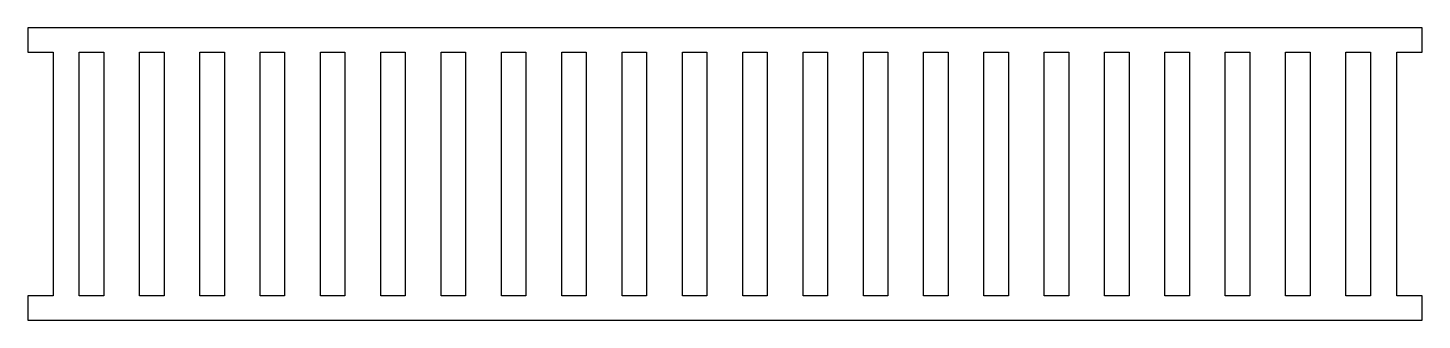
# Model space of a CAD drawing. Header units: millimetres. Extents: x -166 to 166, y -35 to 35.
import ezdxf

# ---------------------------------------------------------------- set-up
doc = ezdxf.new("R2010")
doc.units = ezdxf.units.MM
doc.layers.add('CUTOUTS', color=1, linetype='CONTINUOUS')
doc.layers.add('PERIMETER', color=5, linetype='CONTINUOUS')

msp = doc.modelspace()

# ---------------------------------------------------------------- linework, layer by layer
at = {"layer": 'CUTOUTS'}
for p, q in [((-154.175, 29.025), (-148.325, 29.025)), ((-154.175, -29.025), (-154.175, 29.025)), ((-148.325, 29.025), (-148.325, -29.025)), ((-139.775, -29.025), (-139.775, 29.025)), ((-139.775, 29.025), (-133.925, 29.025)), ((-133.925, 29.025), (-133.925, -29.025)), ((-125.375, -29.025), (-125.375, 29.025)), ((-125.375, 29.025), (-119.525, 29.025)), ((-119.525, 29.025), (-119.525, -29.025)), ((-110.975, -29.025), (-110.975, 29.025)), ((-110.975, 29.025), (-105.125, 29.025)), ((-105.125, 29.025), (-105.125, -29.025)), ((-96.575, -29.025), (-96.575, 29.025)), ((-96.575, 29.025), (-90.725, 29.025)), ((-90.725, 29.025), (-90.725, -29.025)), ((-82.175, -29.025), (-82.175, 29.025)), ((-82.175, 29.025), (-76.325, 29.025)), ((-76.325, 29.025), (-76.325, -29.025)), ((-67.775, -29.025), (-67.775, 29.025)), ((-67.775, 29.025), (-61.925, 29.025)), ((-61.925, 29.025), (-61.925, -29.025)), ((-53.375, -29.025), (-53.375, 29.025)), ((-53.375, 29.025), (-47.525, 29.025)), ((-47.525, 29.025), (-47.525, -29.025)), ((-38.975, -29.025), (-38.975, 29.025)), ((-38.975, 29.025), (-33.125, 29.025)), ((-33.125, 29.025), (-33.125, -29.025)), ((-24.575, -29.025), (-24.575, 29.025)), ((-24.575, 29.025), (-18.725, 29.025)), ((-18.725, 29.025), (-18.725, -29.025)), ((-10.175, 29.025), (-4.325, 29.025)), ((-10.175, -29.025), (-10.175, 29.025)), ((-4.325, 29.025), (-4.325, -29.025)), ((4.225, 29.025), (10.075, 29.025)), ((4.225, -29.025), (4.225, 29.025)), ((10.075, 29.025), (10.075, -29.025)), ((18.625, -29.025), (18.625, 29.025)), ((18.625, 29.025), (24.475, 29.025)), ((24.475, 29.025), (24.475, -29.025)), ((33.025, -29.025), (33.025, 29.025)), ((33.025, 29.025), (38.875, 29.025)), ((38.875, 29.025), (38.875, -29.025)), ((47.425, -29.025), (47.425, 29.025)), ((47.425, 29.025), (53.275, 29.025)), ((53.275, 29.025), (53.275, -29.025)), ((61.825, 29.025), (67.675, 29.025)), ((61.825, -29.025), (61.825, 29.025)), ((67.675, 29.025), (67.675, -29.025)), ((76.225, -29.025), (76.225, 29.025)), ((76.225, 29.025), (82.075, 29.025)), ((82.075, 29.025), (82.075, -29.025)), ((90.625, -29.025), (90.625, 29.025)), ((90.625, 29.025), (96.475, 29.025)), ((96.475, 29.025), (96.475, -29.025)), ((105.025, 29.025), (110.875, 29.025)), ((105.025, -29.025), (105.025, 29.025)), ((110.875, 29.025), (110.875, -29.025)), ((119.425, 29.025), (125.275, 29.025)), ((119.425, -29.025), (119.425, 29.025)), ((125.275, 29.025), (125.275, -29.025)), ((133.825, -29.025), (133.825, 29.025)), ((133.825, 29.025), (139.675, 29.025)), ((139.675, 29.025), (139.675, -29.025)), ((148.225, -29.025), (148.225, 29.025)), ((148.225, 29.025), (154.075, 29.025)), ((154.075, 29.025), (154.075, -29.025)), ((-148.325, -29.025), (-154.175, -29.025)), ((-133.925, -29.025), (-139.775, -29.025)), ((-119.525, -29.025), (-125.375, -29.025)), ((-105.125, -29.025), (-110.975, -29.025)), ((-90.725, -29.025), (-96.575, -29.025)), ((-76.325, -29.025), (-82.175, -29.025)), ((-61.925, -29.025), (-67.775, -29.025)), ((-47.525, -29.025), (-53.375, -29.025)), ((-33.125, -29.025), (-38.975, -29.025)), ((-18.725, -29.025), (-24.575, -29.025)), ((-4.325, -29.025), (-10.175, -29.025)), ((10.075, -29.025), (4.225, -29.025)), ((24.475, -29.025), (18.625, -29.025)), ((38.875, -29.025), (33.025, -29.025)), ((53.275, -29.025), (47.425, -29.025)), ((67.675, -29.025), (61.825, -29.025)), ((82.075, -29.025), (76.225, -29.025)), ((96.475, -29.025), (90.625, -29.025)), ((110.875, -29.025), (105.025, -29.025)), ((125.275, -29.025), (119.425, -29.025)), ((139.675, -29.025), (133.825, -29.025)), ((154.075, -29.025), (148.225, -29.025))]:
    msp.add_line(p, q, dxfattribs=at)
at = {"layer": 'PERIMETER'}
for p, q in [((166.425, 34.842), (-166.425, 34.842)), ((-166.425, 34.842), (-166.425, 29.025)), ((166.425, 29.025), (166.425, 34.842)), ((-166.425, 29.025), (-160.425, 29.025)), ((-160.425, 29.025), (-160.425, -29.025)), ((160.425, -29.025), (160.425, 29.025)), ((160.425, 29.025), (166.425, 29.025)), ((-160.425, -29.025), (-166.425, -29.025)), ((-166.425, -29.025), (-166.425, -34.842)), ((166.425, -29.025), (160.425, -29.025)), ((166.425, -34.842), (166.425, -29.025)), ((-166.425, -34.842), (166.425, -34.842))]:
    msp.add_line(p, q, dxfattribs=at)

doc.saveas('drawing.dxf')
